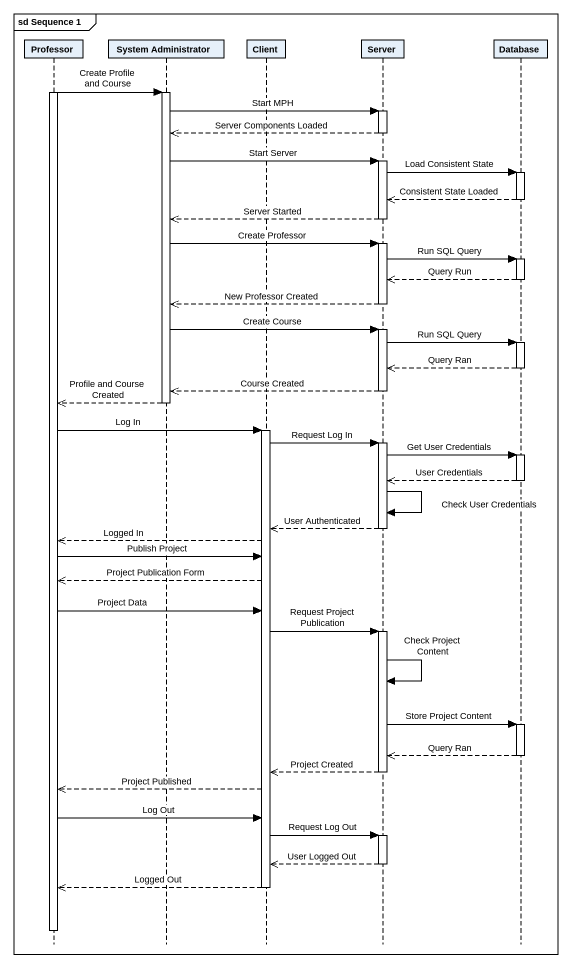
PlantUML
@startuml
mainframe sd Sequence 1
hide footbox
participant Professor
participant "System Administrator" as System_Administrator
participant Client
participant Server
participant "Database" as Database_

activate Professor
Professor -> System_Administrator : Create Profile and Course
activate System_Administrator
System_Administrator -> Server : Start MPH
activate Server
Server -->> System_Administrator : Server Components Loaded
deactivate Server
System_Administrator -> Server : Start Server
activate Server
Server -> Database_ : Load Consistent State
activate Database_
Database_ -->> Server : Consistent State Loaded
deactivate Database_
Server -->> System_Administrator : Server Started
deactivate Server
System_Administrator -> Server : Create Professor
activate Server
Server -> Database_ : Run SQL Query
activate Database_
Database_ -->> Server : Query Run
deactivate Database_
Server -->> System_Administrator : New Professor Created
deactivate Server
System_Administrator -> Server : Create Course
activate Server
Server -> Database_ : Run SQL Query
activate Database_
Database_ -->> Server : Query Ran
deactivate Database_
Server -->> System_Administrator : Course Created
deactivate Server
System_Administrator -->> Professor : Profile and Course Created
deactivate System_Administrator
Professor -> Client : Log In
activate Client
Client -> Server : Request Log In
activate Server
Server -> Database_ : Get User Credentials
activate Database_
Database_ -->> Server : User Credentials
deactivate Database_
Server -> Server : Check User Credentials
Server -->> Client : User Authenticated
deactivate Server
Client -->> Professor : Logged In
Professor -> Client : Publish Project
Client -->> Professor : Project Publication Form
Professor -> Client : Project Data
Client -> Server : Request Project Publication
activate Server
Server -> Server : Check Project Content
Server -> Database_ : Store Project Content
activate Database_
Database_ -->> Server : Query Ran
deactivate Database_
Server -->> Client : Project Created
deactivate Server
Client -->> Professor : Project Published
Professor -> Client : Log Out
Client -> Server : Request Log Out
activate Server
Server -->> Client : User Logged Out
deactivate Server
Client -->> Professor : Logged Out
deactivate Client
deactivate Professor
@enduml
